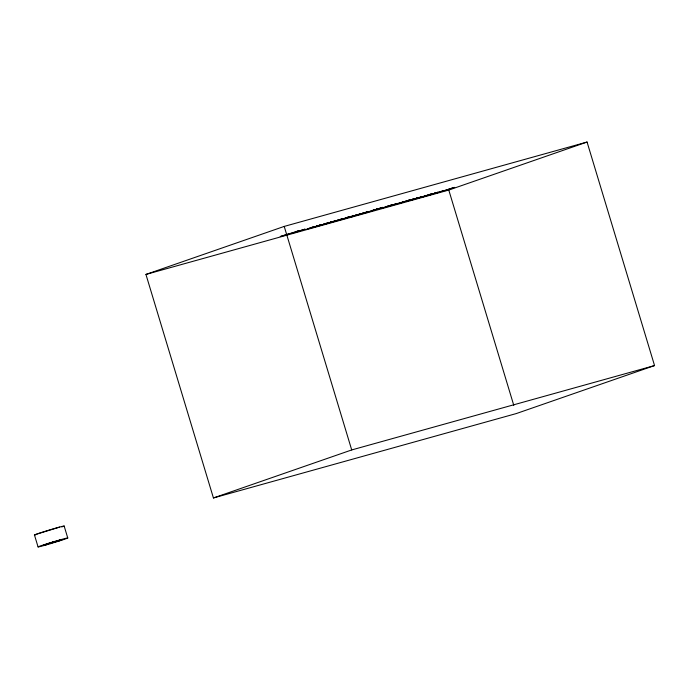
<?xml version="1.0" encoding="UTF-8"?>
<svg xmlns="http://www.w3.org/2000/svg" width="689" height="689" viewBox="0 0 689 689"><rect width="100%" height="100%" fill="white"/><g stroke="black" fill="none" stroke-linecap="round" stroke-linejoin="round"><path stroke-width="1.03" d="M290.413 233.425L280.234 236.551L298.259 230.97L296.313 231.513M410.963 199.784L409.361 200.154M53.647 542.484L55.887 541.812L54.707 542.2M61.898 526.87L62.682 526.517L61.519 526.646M48.488 543.966L46.266 544.646L48.506 543.974M55.706 541.365L57.928 540.693L56.171 541.261M58.608 540.572L60.847 539.909L58.703 540.564M59.426 540.572L62.191 539.625L61.175 539.892M59.383 540.693L57.161 541.373L60.443 540.305M44.079 545.197L46.309 544.534L45.328 544.784M434.13 193.531L429.815 194.772L434.122 193.523M409.395 200.327L409.938 200.103L408.301 200.525M36.715 534.156L59.65 527.111M327.706 223.176C328.739 223.279 339.1 219.731 328.515 222.892M443.828 190.491L435.482 193.29L454.697 187.382L445.025 190.638L451.967 188.226M145.939 274.429L284.221 226.414L587.062 142.037L654.55 365.566L516.268 413.572L213.426 497.958L145.939 274.429L448.78 190.052L587.062 142.037M319.498 225.561L318.706 225.828L319.972 225.424M324.674 223.761L323.856 224.046L326.009 223.391M327.757 222.96L328.575 222.676L326.62 223.27M349.022 216.828L347.885 217.216L350.46 216.424L349.323 216.82M354.137 215.915L351.097 216.975L360.812 213.693L350.847 216.794L351.898 216.535M380.586 208.095L372.715 210.429L383.093 207.329L365.351 212.832L377.761 208.819M387.123 206.355L386.305 206.64L391.559 205.012L389.888 205.589M387.649 206.269L381.163 208.431L391.025 205.27M213.426 497.958L351.709 449.943L654.55 365.566M318.266 225.82L320.394 225.053L311.755 227.714L318.361 225.854M322.676 224.648L319.687 225.561M365.316 212.66L362.698 213.512M417.956 197.993L412.849 199.612M361.415 213.693L368.271 211.661L360.209 214.279M414.055 199.026L420.91 196.994L415.389 198.88M317.043 225.966L313.426 227.232L315.243 226.75M392.885 204.831L389.285 206.071L391.085 205.615M330.057 222.607L331.521 222.116L330.453 222.375M53.208 542.122C56.033 541.192 49.892 543.053 52.915 542.217M60.882 539.978C58.229 540.787 63.483 539.478 60.649 540.176M330.987 222.065L329.798 222.495M433.596 193.471L432.046 193.988L435.879 193.006L425.716 196.02L438.092 192.197L434.389 193.239M320.583 225.251L329.101 222.409L327.68 222.814M338.807 219.843L336.051 220.73L341.778 219.085L333.536 221.651L336.249 220.893M352.725 216.346L357.548 214.692L357.066 214.787M315.872 226.569L322.039 224.545L317.465 225.785M364.266 212.737L359.167 214.374L366.643 212.152L364.834 212.625M391.714 205.434L396.235 203.918L395.615 204.047M416.914 198.07L411.807 199.707L419.282 197.485L417.474 197.958M50.805 543.302C54.216 542.355 47.541 544.267 50.874 543.354M393.307 204.659L395.891 203.91M351.786 216.622L353.362 216.113M46.111 544.379C43.097 545.188 49.35 543.432 46.327 544.241M44.673 544.93C41.814 545.697 47.894 543.991 44.88 544.792M339.505 219.636L343.466 218.568L336.344 220.928M45.069 544.939L44.165 545.188M361.863 213.805L358.159 214.804L360.468 214.15M329.411 222.857L323.107 224.605L335.483 220.79L331.779 221.832M54.414 542.286L53.768 542.467M352.63 216.329L349.116 217.302L357.014 214.735M414.192 199.181L410.799 200.137L413.107 199.483M352.57 215.838L353.982 215.442L344.397 218.671L345.8 218.284M411.996 199.431L413.34 199.052L405.959 201.515L407.371 201.128M448.78 190.052L513.779 405.339M284.221 226.414L351.709 449.943M64.163 526.077L67.763 538.006A15.589 0.465 -16.8 0 1 44.268 545.447A15.589 0.465 -16.8 0 1 46.697 543.879A15.589 0.465 -16.8 0 1 67.763 538.006M34.45 534.948L38.05 546.885M35.742 534.81A15.589 0.465 -16.8 0 1 48.755 530.194A15.589 0.465 -16.8 0 1 63.293 526.465M303.367 229.652L302.531 229.988L305.124 229.144L291.395 233.442L303.367 229.652M397.88 203.41L387.597 206.588L397.88 203.41M311.971 227.344L306.924 229.118L314.296 226.655L311.971 227.344M396.571 204.047L410.386 199.724L396.571 204.047M398.233 203.556L404.899 201.515L398.233 203.556M48.144 543.638L50.314 542.992L48.144 543.638M48.712 543.664L57.368 541.115L48.712 543.664M346.782 217.603L340.84 219.662L348.212 217.207L346.782 217.603M425.277 195.986L423.037 196.761L432.58 193.54L417.439 198.32L425.277 195.986"/></g></svg>
